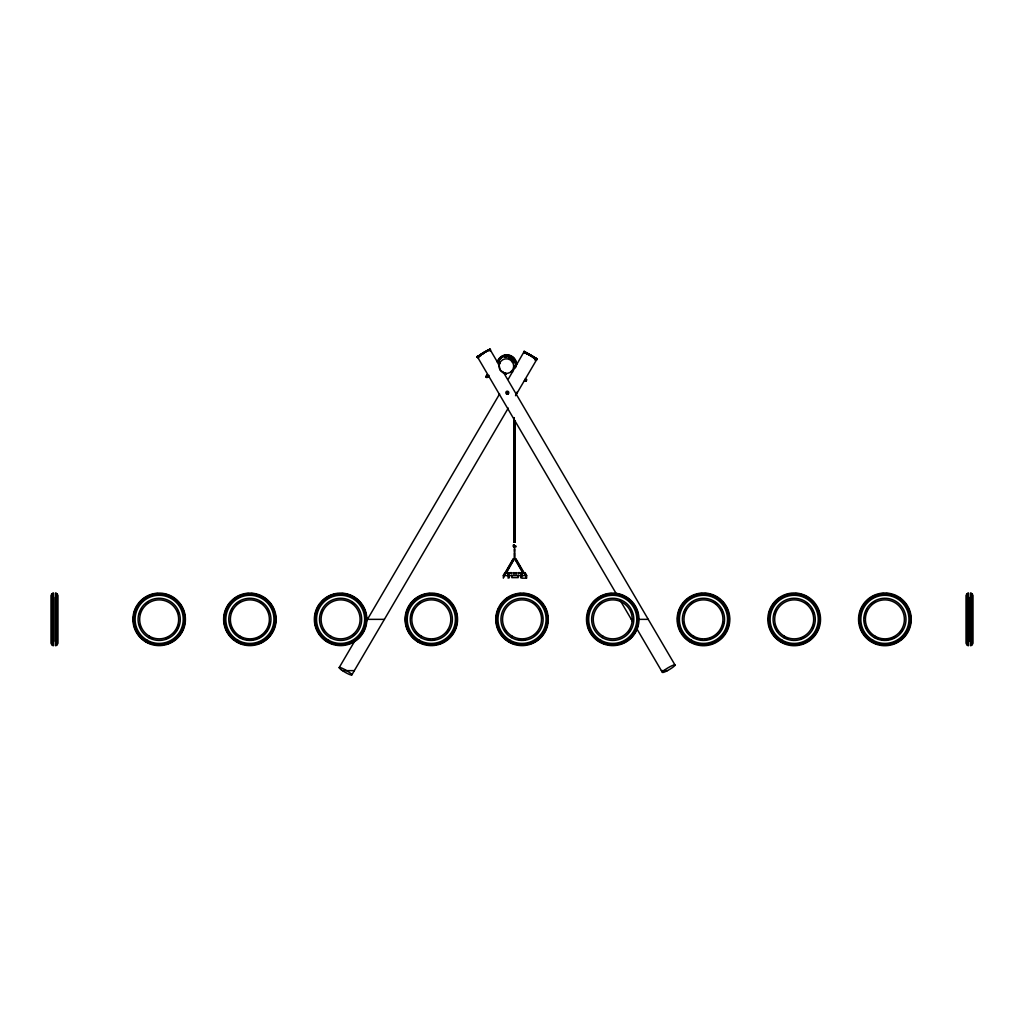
<?xml version="1.0" encoding="UTF-8"?>
<svg xmlns="http://www.w3.org/2000/svg" width="1024" height="1024" viewBox="0 0 1024 1024"><rect width="100%" height="100%" fill="white"/><g stroke="black" fill="none" stroke-linecap="round" stroke-linejoin="round"><path stroke-width="1.5" d="M507.213 393.267C507.366 391.373 507.29 393.6 507.802 392.474M507.059 393.216L507.827 392.614M516.134 546.176L516.019 546.854M487.142 376.525C486.426 375.578 486.182 378.202 487.962 376.742M499.149 365.184L500.006 369.792L503.77 372.915M498.918 364.877L499.622 363.52M515.571 366.989L515.878 364.672A9.088 9.088 0 0 0 498.01 362.33M478.618 357.798L477.427 357.158L484.365 352.486L478.182 356.698L480.909 354.56A7.334 1.101 -30.4 0 1 489.587 350.016M490.483 349.504L489.971 350.976M513.958 546.893C516.429 544.986 513.293 547.738 513.088 546.189M498.906 362.714L499.238 362.163M514.906 546.394L513.702 544.858M477.171 356.518L477.286 356.416A18.995 7.987 62.8 0 1 477.773 356.122L477.939 356.058A3.418 2.176 66.1 0 1 478.515 355.878L479.142 355.494A7.654 1.126 -31.3 0 1 483.699 352.371L485.414 351.398A7.654 1.126 -31.3 0 1 489.523 349.555L489.523 349.517A3.29 1.101 55.6 0 1 489.715 349.171L477.12 356.902L483.968 353.254M486.912 375.77C486.323 373.402 488.704 378.88 486.912 375.77L486.093 376.23C485.619 376.589 489.242 377.344 486.118 376.397M487.782 377.05L486.938 377.638M524.506 381.069C528.166 379.366 524.109 381.85 525.709 378.842M525.619 381.235L526.541 379.712L525.619 381.235L524.826 380.723L526.323 379.917M498.778 364.787L499.878 362.765M526.502 379.853L525.363 379.328L524.979 380.467C526.63 380.723 525.76 380.147 525.939 379.968C525.888 380.89 525.773 380.442 525.555 379.059M525.76 379.558C526.835 381.914 524.954 380.083 526.016 379.853M500.262 362.406L499.968 363.29M525.786 379.802L525.018 380.403L525.85 379.622M525.12 380.57C527.667 380.595 524.378 380.864 525.901 380.429C524.211 379.085 526.17 379.213 524.454 380.813M524.826 380.723C525.926 380.672 526.592 380.365 525.338 380.07M526.054 381.043L525.094 380.25L526.157 380.941M525.504 380.672L526.208 379.904L525.798 380.608M499.174 364.506L500.198 362.47M525.018 379.482L524.762 379.93M525.286 379.546L526.579 380.25M498.97 364.429L499.392 362.458L500.224 362.701M499.75 363.11L499.43 363.75M512.499 372.032L512.678 371.814M536.23 359.872C537.83 357.286 524.25 353.946 524.16 351.334L537.267 358.963M524.122 351.462L524.224 351.386A18.995 6.054 -57.5 0 1 524.595 351.616L524.71 351.731A3.418 1.882 -55.2 0 1 525.03 352.102L525.581 352.435A7.654 0.909 30 0 1 530.291 354.79L532.006 355.802A7.654 0.909 30 0 1 536.038 358.579L536.154 358.541A3.29 1.446 -63.5 0 1 536.563 358.579L536.755 358.643A17.395 7.642 -63.5 0 1 536.96 358.733A17.894 3.469 -61.4 0 1 537.101 358.81L537.203 358.874M504.909 573.146L513.152 558.861M505.203 573.235L513.523 558.835M505.6 573.504L514.138 558.707M506.662 572.275L514.278 559.091L514.202 556.378M526.746 353.92L524.083 352.064M525.158 380.224L525.85 379.904M514.15 545.971L514.112 546.522M514.918 545.818L514.368 546.867L515.315 546.189M339.174 667.622L354.483 641.498M366.579 620.864L499.597 393.971M508.467 378.842L524.045 351.731A18.01 3.482 -61.4 0 1 524.083 352.051L529.114 354.982M351.872 674.842L508.275 408.077M515.52 395.699L536.486 359.949M525.504 380.314L525.568 379.546M499.264 363.904L498.368 364.045L499.392 362.458M511.872 370.88L511.155 371.61M499.994 362.829L499.174 362.726M513.459 545.254L514.125 544.794M514.995 546.586L514.227 547.123M505.459 373.286C506.394 374.515 504.678 374.323 506.202 373.542M506.086 373.837L505.19 374.131M506.01 356.915L504.819 356.864M536.73 359.706L532.851 357.376M516.774 393.28L517.299 391.77M514.778 547.021L515.098 546.163M490.33 349.555L484.71 352.154A5.747 0.896 -31.4 0 0 481.395 354.227L480.909 354.56A7.334 1.101 -30.4 0 0 478.579 357.555L478.669 357.312M507.072 392.218L507.072 393.101L507.61 392.243M514.022 544.717L513.331 545.062M505.485 374.387C506.406 372.838 504.051 374.067 505.856 374.272M486.31 377.152C487.808 375.821 485.312 378.266 486.95 375.629L487.386 376.269C485.811 376.717 486.746 376.806 486.835 377.382M487.091 377.229L486.413 376.384L487.782 376.422M487.04 376.781L486.413 376.23M477.12 356.902L490.074 349.504A18.995 7.987 62.8 0 0 489.971 349.709M477.44 357.44L481.382 355.238M486.17 376.922L486.426 376.32L487.053 377.19M486.784 375.181C486.413 378.163 486.477 375.411 487.258 376.358M487.283 376.947L486.17 376.666L486.861 377.306L486.886 375.987L487.526 376.909M486.707 376.243L486.797 376.678M513.69 361.882C515.405 364.083 512.115 357.312 514.803 361.741L514.189 362.086L513.011 360M513.318 360.986L514.112 360.397M514.406 362.547L513.344 361.062L513.843 360.102M486.528 377.382L487.552 376.819M514.317 362.47L513.754 361.754L514.598 361.216M514.803 361.741L513.754 361.242M505.434 373.76L505.702 374.336M504.934 373.837C506.534 374.464 504.768 372.288 505.69 374.246M514.47 545.574L515.174 545.766M536.166 359.373L536.435 359.296A18.995 6.054 -57.5 0 1 536.986 359.206L524.006 351.539M513.69 546.432L514.01 546.752M505.907 357.146L505.011 356.659M515.008 421.414L515.008 541.926L513.997 541.926L514.982 542.016L515.251 420.813M514.867 542.016L514.048 541.952L515.098 542.003M505.011 356.774L506.01 356.659M489.997 349.248L489.818 349.069A17.395 5.824 55.6 0 1 489.946 348.992M478.362 357.542L478.144 357.402A3.776 1.267 55.6 0 0 477.824 357.299L477.491 357.222A18.01 1.498 58 0 0 477.248 357.018L477.312 357.171M505.114 356.787L505.754 356.838M507.802 572.941L504.832 573.094L503.36 575.59L526.63 575.59L525.158 573.094L522.202 572.941M505.587 373.389L505.331 374.144M508.595 572.941L510.515 572.941M511.322 572.941L513.882 572.941M516.122 572.941L518.682 572.941M519.475 572.941L521.395 572.941M507.802 573.466L508.595 573.466M513.882 573.466L516.122 573.466M521.395 573.466L522.202 573.466M526.144 578.176L521.843 578.176L521.843 575.27M367.462 619.354L384.41 619.354M631.309 619.354L632.819 619.354M638.31 619.354A25.562 25.562 0 0 1 599.974 641.485A25.562 25.562 0 0 1 599.974 597.222A25.562 25.562 0 0 1 638.31 619.354L648.243 619.354M342.515 670.63L354.342 670.63M661.376 670.63L667.443 670.63M515.878 367.027L515.238 366.938A8.742 8.742 0 0 0 509.043 356.224A8.742 8.742 0 0 0 498.33 362.406M508.224 357.478L510.656 358.4M510.579 358.4L508.25 357.491M498.842 362.445L498.637 362.778M523.994 352.333L524.262 352.41A3.776 1.664 -63.5 0 1 524.378 352.768M528.077 353.971L530.138 355.059M524.403 351.731L536.794 358.874M523.866 351.795L529.101 354.854M531.635 356.39L536.96 359.514L529.613 355.354M524.877 380.595L525.658 381.094M514.982 558.682L523.533 573.466M486.605 376.154L486.131 376.589M486.925 375.104L487.322 376M511.462 359.245L513.843 361.805L513.242 360.55M488.896 375.808L488.934 375.334M512.704 360.474L513.165 360.986L512.973 360.115M487.68 376.627L487.258 375.846M512.077 361.638L512.691 362.432M487.309 376.538L487.962 377.114M513.51 361.382L513.28 360.832M514.048 360.627L514.522 361.446M490.432 350.17L499.302 365.299M503.334 372.173L675.046 665.075A7.334 1.101 -30.4 0 1 665.523 671.59A7.334 1.101 -30.4 0 1 665.523 669.389A7.334 1.101 -30.4 0 1 675.046 665.075M477.734 357.402L616.397 593.92M620.429 600.794L632.512 621.414M636.544 628.288L662.349 672.294M515.968 558.835L524.224 573.107M515.597 558.861L523.917 573.261M514.854 559.117L522.47 572.301M972.8 595.29L972.8 643.418M972.454 594.112L972.454 644.595M972.147 593.792L972.147 644.915M971.622 594.291L971.622 644.416M971.302 593.101L971.302 645.606M970.534 592.998L970.534 645.722M970.33 597.312L970.33 641.408M968.691 597.312L968.691 641.408M968.486 592.998L968.486 645.722M967.706 593.101L967.706 645.606M967.117 598.272L967.117 640.448M966.861 593.792L966.861 644.915M966.554 594.112L966.554 644.595M966.221 595.29L966.221 643.418M526.63 575.27L526.63 578.176M526.144 574.451L526.144 577.344M525.363 572.966L525.363 574.106M525.158 572.723L525.286 573.978M524.941 572.621L525.082 573.837M524.749 572.582L524.89 573.773M522.202 572.557L522.202 574.246M521.395 572.557L521.395 574.246M520.678 574.976L520.678 577.856M519.475 572.557L519.475 573.466L518.682 572.557M518.195 574.95L518.195 577.626L511.795 577.626L511.795 574.95M516.122 572.557L516.122 574.246M514.944 548.838L514.944 551.437M514.944 552.73L514.944 555.341M514.944 556.314L514.944 558.912M514.816 365.619L514.816 368.218M514.214 417.626L514.214 541.978M514.202 548.902L514.202 551.501M514.202 552.806L514.202 555.405M513.984 418.24L513.984 541.926M513.882 572.557L513.882 574.246M511.322 572.557L510.515 573.466L510.515 572.557M509.312 574.976L509.312 577.856M508.595 572.557L508.595 574.246M508.147 575.27L508.147 578.176M507.802 572.557L507.802 574.246M505.19 572.582L505.19 573.734M504.998 572.634L504.998 573.786M504.832 572.723L504.704 573.978M504.627 572.966L504.627 574.106M503.846 574.451L503.846 577.344M503.36 575.27L503.36 578.176M57.779 595.29L57.779 643.418M57.446 594.112L57.446 644.595M57.139 593.792L57.139 644.915M56.883 598.272L56.883 640.448M56.294 593.101L56.294 645.606M55.514 592.998L55.514 645.722M55.309 597.312L55.309 641.408M53.466 592.998L53.466 645.722M52.698 593.101L52.698 645.606M52.378 594.291L52.378 644.416M51.853 593.792L51.853 644.915M51.546 594.112L51.546 644.595M51.2 595.29L51.2 643.418M819.891 616.653A25.856 25.856 0 0 1 819.891 622.054M819.149 626.048A25.856 25.856 0 0 1 800.87 644.326M798.234 644.89A25.856 25.856 0 0 1 790.131 644.89M787.494 644.326A25.856 25.856 0 0 1 768.653 623.398M768.653 615.309A25.856 25.856 0 0 1 773.261 604.16M775.898 601.075A25.856 25.856 0 0 1 781.261 596.966M782.438 596.326A25.856 25.856 0 0 1 791.488 593.651M795.533 593.536A25.856 25.856 0 0 1 814.272 603.085M816.563 606.426A25.856 25.856 0 0 1 819.149 612.659M813.773 624.602A20.288 20.288 0 0 1 812.365 628.326M804.326 636.915A20.288 20.288 0 0 1 800.691 638.566M787.674 638.566A20.288 20.288 0 0 1 784.038 636.915M778.086 631.706A20.288 20.288 0 0 1 776.614 629.491M776 628.326A20.288 20.288 0 0 1 774.592 624.602M774.592 614.106A20.288 20.288 0 0 1 776 610.381M805.44 602.483A20.288 20.288 0 0 1 807.565 604.109M811.75 609.216A20.288 20.288 0 0 1 813.773 614.106M638.285 623.398A25.856 25.856 0 0 1 619.443 644.326M616.794 644.89A25.856 25.856 0 0 1 608.704 644.89M606.054 644.326A25.856 25.856 0 0 1 587.776 626.048M587.046 622.054A25.856 25.856 0 0 1 587.046 616.653M587.776 612.659A25.856 25.856 0 0 1 590.362 606.426M592.666 603.085A25.856 25.856 0 0 1 611.405 593.536M615.45 593.651A25.856 25.856 0 0 1 624.486 596.326M625.677 596.966A25.856 25.856 0 0 1 631.027 601.075M633.664 604.16A25.856 25.856 0 0 1 638.285 615.309M630.31 629.491A20.288 20.288 0 0 1 628.838 631.706M599.373 604.109A20.288 20.288 0 0 1 601.485 602.483M630.938 610.381A20.288 20.288 0 0 1 632.346 614.106M184.691 623.398A25.856 25.856 0 0 1 165.862 644.326M163.213 644.89A25.856 25.856 0 0 1 155.123 644.89M152.474 644.326A25.856 25.856 0 0 1 134.195 626.048M133.453 622.054A25.856 25.856 0 0 1 133.453 616.653M134.195 612.659A25.856 25.856 0 0 1 136.781 606.426M139.085 603.085A25.856 25.856 0 0 1 157.824 593.536M161.869 593.651A25.856 25.856 0 0 1 170.906 596.326M172.096 596.966A25.856 25.856 0 0 1 177.446 601.075M180.083 604.16A25.856 25.856 0 0 1 184.691 615.309M178.752 624.602A20.288 20.288 0 0 1 177.357 628.326M176.73 629.491A20.288 20.288 0 0 1 173.504 633.702M169.306 636.915A20.288 20.288 0 0 1 165.683 638.566M152.653 638.566A20.288 20.288 0 0 1 149.03 636.915M140.979 628.326A20.288 20.288 0 0 1 139.571 624.602M139.571 614.106A20.288 20.288 0 0 1 141.606 609.216M145.792 604.109A20.288 20.288 0 0 1 147.904 602.483M177.357 610.381A20.288 20.288 0 0 1 178.752 614.106M275.699 620.698A25.856 25.856 0 0 1 275.162 624.742M274.854 626.048A25.856 25.856 0 0 1 272.269 632.282M271.565 633.434A25.856 25.856 0 0 1 269.094 636.659M268.16 637.632A25.856 25.856 0 0 1 265.075 640.269M262.81 641.741A25.856 25.856 0 0 1 256.576 644.326M253.926 644.89A25.856 25.856 0 0 1 245.837 644.89M243.187 644.326A25.856 25.856 0 0 1 236.954 641.741M234.688 640.269A25.856 25.856 0 0 1 228.198 633.434M227.494 632.282A25.856 25.856 0 0 1 224.909 626.048M224.602 624.742A25.856 25.856 0 0 1 224.064 620.698M224.038 619.354A25.856 25.856 0 0 1 224.602 613.978M224.909 612.659A25.856 25.856 0 0 1 227.494 606.426M228.198 605.286A25.856 25.856 0 0 1 230.682 602.048M233.613 599.27A25.856 25.856 0 0 1 241.907 594.765M243.187 594.381A25.856 25.856 0 0 1 248.538 593.536M251.226 593.536A25.856 25.856 0 0 1 256.576 594.381M257.869 594.765A25.856 25.856 0 0 1 261.619 596.326M262.81 596.966A25.856 25.856 0 0 1 266.15 599.27M269.965 603.085A25.856 25.856 0 0 1 271.565 605.286M272.269 606.426A25.856 25.856 0 0 1 274.47 611.379M275.162 613.978A25.856 25.856 0 0 1 275.738 619.354M269.99 622.003A20.288 20.288 0 0 1 269.478 624.602M269.094 625.869A20.288 20.288 0 0 1 267.443 629.491M266.752 630.618A20.288 20.288 0 0 1 264.23 633.702M263.258 634.598A20.288 20.288 0 0 1 261.146 636.224M260.019 636.915A20.288 20.288 0 0 1 256.397 638.566M253.85 639.245A20.288 20.288 0 0 1 251.2 639.59M248.563 639.59A20.288 20.288 0 0 1 245.926 639.245M243.366 638.566A20.288 20.288 0 0 1 239.744 636.915M238.618 636.224A20.288 20.288 0 0 1 233.011 630.618M232.32 629.491A20.288 20.288 0 0 1 230.669 625.869M230.298 624.602A20.288 20.288 0 0 1 229.773 622.003M230.669 612.838A20.288 20.288 0 0 1 232.32 609.216M236.506 604.109A20.288 20.288 0 0 1 239.744 601.792M260.019 601.792A20.288 20.288 0 0 1 263.258 604.109M267.443 609.216A20.288 20.288 0 0 1 269.094 612.838M547.558 615.309A25.856 25.856 0 0 1 547.558 623.398M547.008 626.048A25.856 25.856 0 0 1 528.717 644.326M526.08 644.89A25.856 25.856 0 0 1 517.99 644.89M515.341 644.326A25.856 25.856 0 0 1 509.107 641.741M506.842 640.269A25.856 25.856 0 0 1 503.757 637.632M502.822 636.659A25.856 25.856 0 0 1 497.446 627.341M497.062 626.048A25.856 25.856 0 0 1 496.218 620.698M496.32 616.653A25.856 25.856 0 0 1 497.062 612.659M497.446 611.379A25.856 25.856 0 0 1 499.008 607.616M499.648 606.426A25.856 25.856 0 0 1 501.952 603.085M503.757 601.075A25.856 25.856 0 0 1 509.107 596.966M510.285 596.326A25.856 25.856 0 0 1 514.048 594.765M515.341 594.381A25.856 25.856 0 0 1 520.691 593.536M523.379 593.536A25.856 25.856 0 0 1 539.341 600.154M541.235 602.048A25.856 25.856 0 0 1 542.95 604.16M544.422 606.426A25.856 25.856 0 0 1 547.008 612.659M538.125 631.706A20.288 20.288 0 0 1 534.374 635.443M525.99 639.245A20.288 20.288 0 0 1 523.354 639.59M520.717 639.59A20.288 20.288 0 0 1 518.067 639.245M506.79 632.73A20.288 20.288 0 0 1 504.474 629.491M533.299 602.483A20.288 20.288 0 0 1 535.411 604.109M539.597 609.216A20.288 20.288 0 0 1 541.235 612.838M541.926 615.398A20.288 20.288 0 0 1 542.272 618.035M910.72 620.698A25.856 25.856 0 0 1 909.862 626.048M909.491 627.341A25.856 25.856 0 0 1 904.102 636.659M902.208 638.566A25.856 25.856 0 0 1 900.096 640.269M897.83 641.741A25.856 25.856 0 0 1 891.584 644.326M888.947 644.89A25.856 25.856 0 0 1 880.858 644.89M878.208 644.326A25.856 25.856 0 0 1 859.93 626.048M859.366 623.398A25.856 25.856 0 0 1 859.366 615.309M859.93 612.659A25.856 25.856 0 0 1 862.515 606.426M863.987 604.16A25.856 25.856 0 0 1 865.69 602.048M867.597 600.154A25.856 25.856 0 0 1 876.915 594.765M878.208 594.381A25.856 25.856 0 0 1 883.558 593.536M886.246 593.536A25.856 25.856 0 0 1 891.584 594.381M892.877 594.765A25.856 25.856 0 0 1 896.64 596.326M897.83 596.966A25.856 25.856 0 0 1 901.171 599.27M904.986 603.085A25.856 25.856 0 0 1 907.29 606.426M907.93 607.616A25.856 25.856 0 0 1 909.491 611.379M909.862 612.659A25.856 25.856 0 0 1 910.72 618.01M902.464 629.491A20.288 20.288 0 0 1 900.147 632.73M895.04 636.915A20.288 20.288 0 0 1 891.418 638.566M888.858 639.245A20.288 20.288 0 0 1 886.221 639.59M883.584 639.59A20.288 20.288 0 0 1 880.934 639.245M878.387 638.566A20.288 20.288 0 0 1 874.752 636.915M872.55 635.443A20.288 20.288 0 0 1 868.813 631.706M867.328 629.491A20.288 20.288 0 0 1 865.69 625.869M865.011 623.322A20.288 20.288 0 0 1 864.666 620.672M864.666 618.035A20.288 20.288 0 0 1 865.011 615.398M865.69 612.838A20.288 20.288 0 0 1 867.328 609.216M871.526 604.109A20.288 20.288 0 0 1 874.752 601.792M366.31 616.653A25.856 25.856 0 0 1 366.31 622.054M365.568 626.048A25.856 25.856 0 0 1 347.29 644.326M344.653 644.89A25.856 25.856 0 0 1 336.55 644.89M333.914 644.326A25.856 25.856 0 0 1 318.208 632.282M317.568 631.091A25.856 25.856 0 0 1 315.072 623.398M315.072 615.309A25.856 25.856 0 0 1 317.568 607.616M318.208 606.426A25.856 25.856 0 0 1 319.68 604.16M322.317 601.075A25.856 25.856 0 0 1 327.68 596.966M328.858 596.326A25.856 25.856 0 0 1 337.907 593.651M341.939 593.536A25.856 25.856 0 0 1 360.691 603.085M362.982 606.426A25.856 25.856 0 0 1 365.568 612.659M354.944 633.702A20.288 20.288 0 0 1 352.947 635.443M324.506 631.706A20.288 20.288 0 0 1 323.034 629.491M321.011 614.106A20.288 20.288 0 0 1 322.406 610.381M351.859 602.483A20.288 20.288 0 0 1 353.971 604.109M457.126 620.698A25.856 25.856 0 0 1 456.282 626.048M455.898 627.341A25.856 25.856 0 0 1 450.522 636.659M449.6 637.632A25.856 25.856 0 0 1 446.502 640.269M444.237 641.741A25.856 25.856 0 0 1 438.003 644.326M435.366 644.89A25.856 25.856 0 0 1 427.264 644.89M424.627 644.326A25.856 25.856 0 0 1 406.349 626.048M405.786 623.398A25.856 25.856 0 0 1 405.786 615.309M406.349 612.659A25.856 25.856 0 0 1 408.934 606.426M410.406 604.16A25.856 25.856 0 0 1 412.109 602.048M414.016 600.154A25.856 25.856 0 0 1 429.965 593.536M434.01 593.651A25.856 25.856 0 0 1 438.003 594.381M439.296 594.765A25.856 25.856 0 0 1 443.059 596.326M444.237 596.966A25.856 25.856 0 0 1 449.6 601.075M451.405 603.085A25.856 25.856 0 0 1 453.709 606.426M454.349 607.616A25.856 25.856 0 0 1 455.898 611.379M456.282 612.659A25.856 25.856 0 0 1 457.024 616.653M448.883 629.491A20.288 20.288 0 0 1 446.566 632.73M435.277 639.245A20.288 20.288 0 0 1 432.64 639.59M429.99 639.59A20.288 20.288 0 0 1 427.354 639.245M418.97 635.443A20.288 20.288 0 0 1 415.219 631.706M411.072 618.035A20.288 20.288 0 0 1 411.43 615.398M412.109 612.838A20.288 20.288 0 0 1 413.747 609.216M417.933 604.109A20.288 20.288 0 0 1 420.058 602.483M729.28 620.698A25.856 25.856 0 0 1 728.755 624.742M728.435 626.048A25.856 25.856 0 0 1 725.85 632.282M725.146 633.434A25.856 25.856 0 0 1 718.656 640.269M716.39 641.741A25.856 25.856 0 0 1 710.157 644.326M707.507 644.89A25.856 25.856 0 0 1 699.418 644.89M696.781 644.326A25.856 25.856 0 0 1 690.547 641.741M688.269 640.269A25.856 25.856 0 0 1 685.184 637.632M684.262 636.659A25.856 25.856 0 0 1 681.779 633.434M681.075 632.282A25.856 25.856 0 0 1 678.502 626.048M678.182 624.742A25.856 25.856 0 0 1 677.645 620.698M677.619 619.354A25.856 25.856 0 0 1 678.182 613.978M678.502 612.659A25.856 25.856 0 0 1 681.075 606.426M681.779 605.286A25.856 25.856 0 0 1 683.379 603.085M687.194 599.27A25.856 25.856 0 0 1 690.547 596.966M691.725 596.326A25.856 25.856 0 0 1 695.488 594.765M696.781 594.381A25.856 25.856 0 0 1 702.118 593.536M704.806 593.536A25.856 25.856 0 0 1 710.157 594.381M711.45 594.765A25.856 25.856 0 0 1 719.731 599.27M722.675 602.048A25.856 25.856 0 0 1 725.146 605.286M725.85 606.426A25.856 25.856 0 0 1 728.435 612.659M728.755 613.978A25.856 25.856 0 0 1 729.318 619.354M723.571 622.003A20.288 20.288 0 0 1 723.059 624.602M722.675 625.869A20.288 20.288 0 0 1 721.037 629.491M720.333 630.618A20.288 20.288 0 0 1 714.726 636.224M713.613 636.915A20.288 20.288 0 0 1 709.978 638.566M707.43 639.245A20.288 20.288 0 0 1 704.781 639.59M702.144 639.59A20.288 20.288 0 0 1 699.507 639.245M696.947 638.566A20.288 20.288 0 0 1 693.325 636.915M692.198 636.224A20.288 20.288 0 0 1 690.086 634.598M689.126 633.702A20.288 20.288 0 0 1 686.605 630.618M685.901 629.491A20.288 20.288 0 0 1 684.262 625.869M683.878 624.602A20.288 20.288 0 0 1 683.354 622.003M684.262 612.838A20.288 20.288 0 0 1 685.901 609.216M690.086 604.109A20.288 20.288 0 0 1 693.325 601.792M713.613 601.792A20.288 20.288 0 0 1 716.838 604.109M721.037 609.216A20.288 20.288 0 0 1 722.675 612.838M274.906 620.659A25.062 25.062 0 0 1 272.205 630.733M271.59 631.885A25.062 25.062 0 0 1 228.186 631.885M227.558 630.733A25.062 25.062 0 0 1 224.858 620.659M224.819 619.354A25.062 25.062 0 0 1 249.229 594.304A25.062 25.062 0 0 1 274.906 618.048M728.486 620.659A25.062 25.062 0 0 1 725.786 630.733M725.171 631.885A25.062 25.062 0 0 1 681.766 631.885M681.139 630.733A25.062 25.062 0 0 1 678.438 620.659M678.4 619.354A25.062 25.062 0 0 1 703.462 594.291A25.062 25.062 0 0 1 728.525 619.354M523.776 352.717A7.334 1.101 30.4 0 1 532.57 356.531A7.334 1.101 30.4 0 1 534.63 359.782M515.187 545.984A1.536 1.216 5.7 0 1 514.419 546.688M515.059 545.894A1.408 1.114 5.7 0 1 514.675 546.381M497.549 362.202A9.562 9.562 0 0 1 516.352 364.672M497.293 362.125A9.83 9.83 0 0 1 516.621 364.672M497.856 362.278A9.242 9.242 0 0 1 516.032 364.672M490.214 349.965A7.334 1.101 -30.4 0 1 490.214 350.63M506.842 391.834L506.842 393.485L507.802 393.485L507.802 391.834L506.842 391.834M508.378 393.677L507.699 394.074L508.378 393.677M781.005 642.189A26.368 26.368 0 0 0 820.544 619.354A26.368 26.368 0 0 0 781.005 596.518A26.368 26.368 0 0 0 781.005 642.189M784.435 636.237A19.482 19.482 0 0 0 813.67 619.354A19.482 19.482 0 0 0 784.435 602.483A19.482 19.482 0 0 0 784.435 636.237M781.402 641.485A25.562 25.562 0 0 0 819.738 619.354A25.562 25.562 0 0 0 781.402 597.222A25.562 25.562 0 0 0 781.402 641.485M781.555 641.216A25.242 25.242 0 0 0 819.43 619.354A25.242 25.242 0 0 0 781.555 597.491A25.242 25.242 0 0 0 781.555 641.216M599.616 642.099A26.253 26.253 0 0 0 639.002 619.354A26.253 26.253 0 0 0 599.616 596.621A26.253 26.253 0 0 0 599.616 642.099M603.008 636.237A19.482 19.482 0 0 0 632.23 619.354A19.482 19.482 0 0 0 603.008 602.483A19.482 19.482 0 0 0 603.008 636.237M600.128 641.216A25.242 25.242 0 0 0 637.99 619.354A25.242 25.242 0 0 0 600.128 597.491A25.242 25.242 0 0 0 600.128 641.216M146.381 641.485A25.562 25.562 0 0 0 184.73 619.354A25.562 25.562 0 0 0 146.381 597.222A25.562 25.562 0 0 0 146.381 641.485M146.035 642.099A26.253 26.253 0 0 0 185.421 619.354A26.253 26.253 0 0 0 146.035 596.621A26.253 26.253 0 0 0 146.035 642.099M149.427 636.237A19.482 19.482 0 0 0 178.65 619.354A19.482 19.482 0 0 0 149.427 602.483A19.482 19.482 0 0 0 149.427 636.237M146.547 641.216A25.242 25.242 0 0 0 184.41 619.354A25.242 25.242 0 0 0 146.547 597.491A25.242 25.242 0 0 0 146.547 641.216M237.107 641.485A25.562 25.562 0 0 0 275.443 619.354A25.562 25.562 0 0 0 237.107 597.222A25.562 25.562 0 0 0 237.107 641.485M236.749 642.099A26.253 26.253 0 0 0 276.134 619.354A26.253 26.253 0 0 0 236.749 596.621A26.253 26.253 0 0 0 236.749 642.099M240.141 636.237A19.482 19.482 0 0 0 269.376 619.354A19.482 19.482 0 0 0 240.141 602.483A19.482 19.482 0 0 0 240.141 636.237M237.261 641.216A25.242 25.242 0 0 0 275.123 619.354A25.242 25.242 0 0 0 237.261 597.491A25.242 25.242 0 0 0 237.261 641.216M509.248 641.485A25.562 25.562 0 0 0 547.597 619.354A25.562 25.562 0 0 0 509.248 597.222A25.562 25.562 0 0 0 509.248 641.485M508.902 642.099A26.253 26.253 0 0 0 548.288 619.354A26.253 26.253 0 0 0 508.902 596.621A26.253 26.253 0 0 0 508.902 642.099M512.294 636.237A19.482 19.482 0 0 0 541.517 619.354A19.482 19.482 0 0 0 512.294 602.483A19.482 19.482 0 0 0 512.294 636.237M509.414 641.216A25.242 25.242 0 0 0 547.277 619.354A25.242 25.242 0 0 0 509.414 597.491A25.242 25.242 0 0 0 509.414 641.216M872.115 641.485A25.562 25.562 0 0 0 910.464 619.354A25.562 25.562 0 0 0 872.115 597.222A25.562 25.562 0 0 0 872.115 641.485M871.718 642.189A26.368 26.368 0 0 0 911.258 619.354A26.368 26.368 0 0 0 871.718 596.518A26.368 26.368 0 0 0 871.718 642.189M875.162 636.237A19.482 19.482 0 0 0 904.384 619.354A19.482 19.482 0 0 0 875.162 602.483A19.482 19.482 0 0 0 875.162 636.237M872.282 641.216A25.242 25.242 0 0 0 910.144 619.354A25.242 25.242 0 0 0 872.282 597.491A25.242 25.242 0 0 0 872.282 641.216M327.475 642.099A26.253 26.253 0 0 0 366.861 619.354A26.253 26.253 0 0 0 327.475 596.621A26.253 26.253 0 0 0 327.475 642.099M330.854 636.237A19.482 19.482 0 0 0 360.09 619.354A19.482 19.482 0 0 0 330.854 602.483A19.482 19.482 0 0 0 330.854 636.237M327.821 641.485A25.562 25.562 0 0 0 366.157 619.354A25.562 25.562 0 0 0 327.821 597.222A25.562 25.562 0 0 0 327.821 641.485M327.974 641.216A25.242 25.242 0 0 0 365.837 619.354A25.242 25.242 0 0 0 327.974 597.491A25.242 25.242 0 0 0 327.974 641.216M418.534 641.485A25.562 25.562 0 0 0 456.87 619.354A25.562 25.562 0 0 0 418.534 597.222A25.562 25.562 0 0 0 418.534 641.485M418.189 642.099A26.253 26.253 0 0 0 457.574 619.354A26.253 26.253 0 0 0 418.189 596.621A26.253 26.253 0 0 0 418.189 642.099M421.568 636.237A19.482 19.482 0 0 0 450.803 619.354A19.482 19.482 0 0 0 421.568 602.483A19.482 19.482 0 0 0 421.568 636.237M418.701 641.216A25.242 25.242 0 0 0 456.563 619.354A25.242 25.242 0 0 0 418.701 597.491A25.242 25.242 0 0 0 418.701 641.216M690.842 641.216A25.242 25.242 0 0 0 728.704 619.354A25.242 25.242 0 0 0 690.842 597.491A25.242 25.242 0 0 0 690.842 641.216M690.688 641.485A25.562 25.562 0 0 0 729.024 619.354A25.562 25.562 0 0 0 690.688 597.222A25.562 25.562 0 0 0 690.688 641.485M690.278 642.189A26.368 26.368 0 0 0 729.83 619.354A26.368 26.368 0 0 0 690.278 596.518A26.368 26.368 0 0 0 690.278 642.189M693.722 636.237A19.482 19.482 0 0 0 722.957 619.354A19.482 19.482 0 0 0 693.722 602.483A19.482 19.482 0 0 0 693.722 636.237M783.642 637.619A21.082 21.082 0 0 0 815.27 619.354A21.082 21.082 0 0 0 783.642 601.088A21.082 21.082 0 0 0 783.642 637.619M782.144 640.192A24.064 24.064 0 0 0 818.253 619.354A24.064 24.064 0 0 0 782.144 598.515A24.064 24.064 0 0 0 782.144 640.192M781.658 641.062A25.062 25.062 0 0 0 819.238 619.354A25.062 25.062 0 0 0 781.658 597.658A25.062 25.062 0 0 0 781.658 641.062M602.202 637.619A21.082 21.082 0 0 0 633.83 619.354A21.082 21.082 0 0 0 602.202 601.088A21.082 21.082 0 0 0 602.202 637.619M600.717 640.192A24.064 24.064 0 0 0 636.813 619.354A24.064 24.064 0 0 0 600.717 598.515A24.064 24.064 0 0 0 600.717 640.192M600.218 641.062A25.062 25.062 0 0 0 637.811 619.354A25.062 25.062 0 0 0 600.218 597.658A25.062 25.062 0 0 0 600.218 641.062M148.621 637.619A21.082 21.082 0 0 0 180.25 619.354A21.082 21.082 0 0 0 148.621 601.088A21.082 21.082 0 0 0 148.621 637.619M147.136 640.192A24.064 24.064 0 0 0 183.232 619.354A24.064 24.064 0 0 0 147.136 598.515A24.064 24.064 0 0 0 147.136 640.192M146.637 641.062A25.062 25.062 0 0 0 184.23 619.354A25.062 25.062 0 0 0 146.637 597.658A25.062 25.062 0 0 0 146.637 641.062M239.334 637.619A21.082 21.082 0 0 0 270.963 619.354A21.082 21.082 0 0 0 239.334 601.088A21.082 21.082 0 0 0 239.334 637.619M237.85 640.192A24.064 24.064 0 0 0 273.946 619.354A24.064 24.064 0 0 0 237.85 598.515A24.064 24.064 0 0 0 237.85 640.192M511.488 637.619A21.082 21.082 0 0 0 543.117 619.354A21.082 21.082 0 0 0 511.488 601.088A21.082 21.082 0 0 0 511.488 637.619M510.003 640.192A24.064 24.064 0 0 0 546.099 619.354A24.064 24.064 0 0 0 510.003 598.515A24.064 24.064 0 0 0 510.003 640.192M509.504 641.062A25.062 25.062 0 0 0 547.098 619.354A25.062 25.062 0 0 0 509.504 597.658A25.062 25.062 0 0 0 509.504 641.062M874.355 637.619A21.082 21.082 0 0 0 905.984 619.354A21.082 21.082 0 0 0 874.355 601.088A21.082 21.082 0 0 0 874.355 637.619M872.87 640.192A24.064 24.064 0 0 0 908.966 619.354A24.064 24.064 0 0 0 872.87 598.515A24.064 24.064 0 0 0 872.87 640.192M872.371 641.062A25.062 25.062 0 0 0 909.965 619.354A25.062 25.062 0 0 0 872.371 597.658A25.062 25.062 0 0 0 872.371 641.062M330.061 637.619A21.082 21.082 0 0 0 361.69 619.354A21.082 21.082 0 0 0 330.061 601.088A21.082 21.082 0 0 0 330.061 637.619M328.563 640.192A24.064 24.064 0 0 0 364.659 619.354A24.064 24.064 0 0 0 328.563 598.515A24.064 24.064 0 0 0 328.563 640.192M328.064 641.062A25.062 25.062 0 0 0 365.658 619.354A25.062 25.062 0 0 0 328.064 597.658A25.062 25.062 0 0 0 328.064 641.062M420.774 637.619A21.082 21.082 0 0 0 452.403 619.354A21.082 21.082 0 0 0 420.774 601.088A21.082 21.082 0 0 0 420.774 637.619M419.277 640.192A24.064 24.064 0 0 0 455.386 619.354A24.064 24.064 0 0 0 419.277 598.515A24.064 24.064 0 0 0 419.277 640.192M418.79 641.062A25.062 25.062 0 0 0 456.371 619.354A25.062 25.062 0 0 0 418.79 597.658A25.062 25.062 0 0 0 418.79 641.062M692.928 637.619A21.082 21.082 0 0 0 724.557 619.354A21.082 21.082 0 0 0 692.928 601.088A21.082 21.082 0 0 0 692.928 637.619M691.43 640.192A24.064 24.064 0 0 0 727.526 619.354A24.064 24.064 0 0 0 691.43 598.515A24.064 24.064 0 0 0 691.43 640.192M502.694 372.467A7.334 7.334 0 0 0 513.69 366.118A7.334 7.334 0 0 0 502.694 359.77A7.334 7.334 0 0 0 502.694 372.467M341.03 669.581A7.334 1.101 30.4 0 0 351.654 675.046A7.334 1.101 30.4 0 0 343.872 669.069A7.334 1.101 30.4 0 0 341.03 669.581M506.586 393.933A1.472 1.472 0 0 0 508.787 392.653A1.472 1.472 0 0 0 506.586 391.386A1.472 1.472 0 0 0 506.586 393.933"/></g></svg>
